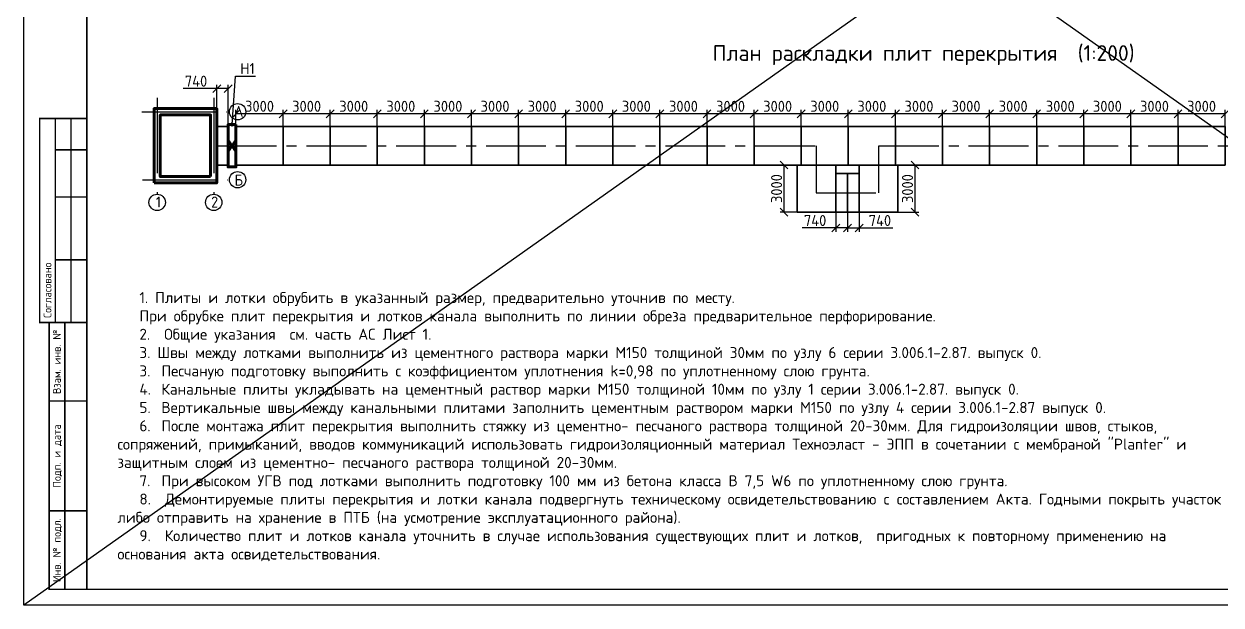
# Model space of a CAD drawing. Header units: millimetres. Extents: x 1601 to 14530, y 1157 to 12625.
# Drawn here: x 11413.6 to 11794.9, y 2831 to 3016.1 of the extents above; entities that cross this region are included whole.
import ezdxf
from ezdxf import colors
from ezdxf.entities.mleader import LeaderData, LeaderLine
from ezdxf.enums import TextEntityAlignment as Align
from ezdxf.math import Vec2, Vec3

# ---------------------------------------------------------------- set-up
doc = ezdxf.new("R2010")
doc.units = ezdxf.units.MM
doc.linetypes.add('ACAD_ISO04W100', pattern=[30, 24, -3, 0, -3])
doc.linetypes.add('осевая2', pattern=[28.575, 19.05, -3.175, 3.175, -3.175])
for name, color, linetype, lineweight in [('Осевая', 2, 'осевая2', 30), ('Основной', 1, 'Continuous', 60), ('Размер 3.5', 250, 'Continuous', 35), ('Размеры на геодезии', 5, 'Continuous', 25), ('таблица', 250, 'Continuous', 35)]:
    doc.layers.add(name, color=color, linetype=linetype, lineweight=lineweight)
doc.styles.add('-ISOCPEUR-', font='isocpeur.TTF')
doc.styles.add('GOST', font='GOST Common.ttf')
doc.styles.get("Standard").update_dxf_attribs({"font": 'GOST Common.ttf'})
doc.dimstyles.new('М 1 к 200', dxfattribs={"dimtxt": 3.5, "dimasz": 2.5, "dimexe": 1.25, "dimexo": 0, "dimtad": 1, "dimlfac": 0.2, "dimrnd": 0.1, "dimzin": 1, "dimtxsty": 'GOST', "dimblk": 'OBLIQUE', "dimcen": 2.5, "dimclrd": 256, "dimclre": 256, "dimclrt": 256, "dimadec": 0, "dimazin": 2, "dimtfac": 1, "dimtmove": 0, "dimatfit": 3, "dimldrblk": 'NONE', "dimfxl": 1.25, "dimlwd": -1, "dimlwe": -1, "dimarcsym": 0})

# ---------------------------------------------------------------- blocks, each defined once
blk = doc.blocks.new('_DotSmall')
at = {"color": 0, "linetype": 'ByBlock', "const_width": 0.5}
blk.add_lwpolyline([(-0.0625, 0, 1), (0.0625, 0, 1)], format="xyb", close=True, dxfattribs=at)
blk = doc.blocks.new('_Oblique')
at = {"color": 0, "linetype": 'ByBlock', "lineweight": -2}
blk.add_line((-0.5, -0.5), (0.5, 0.5), dxfattribs=at)
blk = doc.blocks.new('*D271')
at = {"transparency": 16777216}
for p, q in [((11481.17, 2983.48), (11481.17, 2988.77)), ((11496.17, 2987.52), (11481.17, 2987.52)), ((11496.17, 2983.48), (11496.17, 2988.77))]:
    blk.add_line(p, q, dxfattribs=at)
at = {"layer": 'Defpoints', "color": 0, "transparency": 16777216}
for p in [(11481.17, 2987.52), (11481.17, 2983.48), (11496.17, 2983.48)]:
    blk.add_point(p, dxfattribs=at)
at = {"transparency": 16777216, "xscale": 2.5, "yscale": 2.5, "zscale": 2.5, "rotation": 180}
blk.add_blockref('_Oblique', (11481.17, 2987.52), dxfattribs=at)
at = {"transparency": 16777216, "xscale": 2.5, "yscale": 2.5, "zscale": 2.5}
blk.add_blockref('_Oblique', (11496.17, 2987.52), dxfattribs=at)
at = {"transparency": 16777216, "insert": (11488.67, 2989.9), "char_height": 3.5, "attachment_point": 5, "style": 'GOST'}
blk.add_mtext('3000', dxfattribs=at)
blk = doc.blocks.new('_None')
blk = doc.blocks.new('*D272')
at = {"transparency": 16777216}
for p, q in [((11496.17, 2983.48), (11496.17, 2988.77)), ((11511.17, 2987.52), (11496.17, 2987.52)), ((11511.17, 2983.48), (11511.17, 2988.77))]:
    blk.add_line(p, q, dxfattribs=at)
at = {"layer": 'Defpoints', "color": 0, "transparency": 16777216}
for p in [(11496.17, 2987.52), (11496.17, 2983.48), (11511.17, 2983.48)]:
    blk.add_point(p, dxfattribs=at)
at = {"transparency": 16777216, "xscale": 2.5, "yscale": 2.5, "zscale": 2.5, "rotation": 180}
blk.add_blockref('_Oblique', (11496.17, 2987.52), dxfattribs=at)
at = {"transparency": 16777216, "xscale": 2.5, "yscale": 2.5, "zscale": 2.5}
blk.add_blockref('_Oblique', (11511.17, 2987.52), dxfattribs=at)
at = {"transparency": 16777216, "insert": (11503.67, 2989.9), "char_height": 3.5, "attachment_point": 5, "style": 'GOST'}
blk.add_mtext('3000', dxfattribs=at)
blk = doc.blocks.new('*D273')
at = {"transparency": 16777216}
for p, q in [((11511.17, 2983.48), (11511.17, 2988.77)), ((11526.17, 2987.52), (11511.17, 2987.52)), ((11526.17, 2983.48), (11526.17, 2988.77))]:
    blk.add_line(p, q, dxfattribs=at)
at = {"layer": 'Defpoints', "color": 0, "transparency": 16777216}
for p in [(11511.17, 2987.52), (11511.17, 2983.48), (11526.17, 2983.48)]:
    blk.add_point(p, dxfattribs=at)
at = {"transparency": 16777216, "xscale": 2.5, "yscale": 2.5, "zscale": 2.5, "rotation": 180}
blk.add_blockref('_Oblique', (11511.17, 2987.52), dxfattribs=at)
at = {"transparency": 16777216, "xscale": 2.5, "yscale": 2.5, "zscale": 2.5}
blk.add_blockref('_Oblique', (11526.17, 2987.52), dxfattribs=at)
at = {"transparency": 16777216, "insert": (11518.67, 2989.9), "char_height": 3.5, "attachment_point": 5, "style": 'GOST'}
blk.add_mtext('3000', dxfattribs=at)
blk = doc.blocks.new('*D274')
at = {"transparency": 16777216}
for p, q in [((11526.17, 2983.48), (11526.17, 2988.77)), ((11541.17, 2987.52), (11526.17, 2987.52)), ((11541.17, 2983.48), (11541.17, 2988.77))]:
    blk.add_line(p, q, dxfattribs=at)
at = {"layer": 'Defpoints', "color": 0, "transparency": 16777216}
for p in [(11526.17, 2987.52), (11526.17, 2983.48), (11541.17, 2983.48)]:
    blk.add_point(p, dxfattribs=at)
at = {"transparency": 16777216, "xscale": 2.5, "yscale": 2.5, "zscale": 2.5, "rotation": 180}
blk.add_blockref('_Oblique', (11526.17, 2987.52), dxfattribs=at)
at = {"transparency": 16777216, "xscale": 2.5, "yscale": 2.5, "zscale": 2.5}
blk.add_blockref('_Oblique', (11541.17, 2987.52), dxfattribs=at)
at = {"transparency": 16777216, "insert": (11533.67, 2989.9), "char_height": 3.5, "attachment_point": 5, "style": 'GOST'}
blk.add_mtext('3000', dxfattribs=at)
blk = doc.blocks.new('*D275')
at = {"transparency": 16777216}
for p, q in [((11541.17, 2983.48), (11541.17, 2988.77)), ((11556.17, 2987.52), (11541.17, 2987.52)), ((11556.17, 2983.48), (11556.17, 2988.77))]:
    blk.add_line(p, q, dxfattribs=at)
at = {"layer": 'Defpoints', "color": 0, "transparency": 16777216}
for p in [(11541.17, 2987.52), (11541.17, 2983.48), (11556.17, 2983.48)]:
    blk.add_point(p, dxfattribs=at)
at = {"transparency": 16777216, "xscale": 2.5, "yscale": 2.5, "zscale": 2.5, "rotation": 180}
blk.add_blockref('_Oblique', (11541.17, 2987.52), dxfattribs=at)
at = {"transparency": 16777216, "xscale": 2.5, "yscale": 2.5, "zscale": 2.5}
blk.add_blockref('_Oblique', (11556.17, 2987.52), dxfattribs=at)
at = {"transparency": 16777216, "insert": (11548.67, 2989.9), "char_height": 3.5, "attachment_point": 5, "style": 'GOST'}
blk.add_mtext('3000', dxfattribs=at)
blk = doc.blocks.new('*D276')
at = {"transparency": 16777216}
for p, q in [((11556.17, 2983.48), (11556.17, 2988.77)), ((11571.17, 2987.52), (11556.17, 2987.52)), ((11571.17, 2983.48), (11571.17, 2988.77))]:
    blk.add_line(p, q, dxfattribs=at)
at = {"layer": 'Defpoints', "color": 0, "transparency": 16777216}
for p in [(11556.17, 2987.52), (11556.17, 2983.48), (11571.17, 2983.48)]:
    blk.add_point(p, dxfattribs=at)
at = {"transparency": 16777216, "xscale": 2.5, "yscale": 2.5, "zscale": 2.5, "rotation": 180}
blk.add_blockref('_Oblique', (11556.17, 2987.52), dxfattribs=at)
at = {"transparency": 16777216, "xscale": 2.5, "yscale": 2.5, "zscale": 2.5}
blk.add_blockref('_Oblique', (11571.17, 2987.52), dxfattribs=at)
at = {"transparency": 16777216, "insert": (11563.67, 2989.9), "char_height": 3.5, "attachment_point": 5, "style": 'GOST'}
blk.add_mtext('3000', dxfattribs=at)
blk = doc.blocks.new('*D277')
at = {"transparency": 16777216}
for p, q in [((11571.17, 2983.48), (11571.17, 2988.77)), ((11586.17, 2987.52), (11571.17, 2987.52)), ((11586.17, 2983.48), (11586.17, 2988.77))]:
    blk.add_line(p, q, dxfattribs=at)
at = {"layer": 'Defpoints', "color": 0, "transparency": 16777216}
for p in [(11571.17, 2987.52), (11571.17, 2983.48), (11586.17, 2983.48)]:
    blk.add_point(p, dxfattribs=at)
at = {"transparency": 16777216, "xscale": 2.5, "yscale": 2.5, "zscale": 2.5, "rotation": 180}
blk.add_blockref('_Oblique', (11571.17, 2987.52), dxfattribs=at)
at = {"transparency": 16777216, "xscale": 2.5, "yscale": 2.5, "zscale": 2.5}
blk.add_blockref('_Oblique', (11586.17, 2987.52), dxfattribs=at)
at = {"transparency": 16777216, "insert": (11578.67, 2989.9), "char_height": 3.5, "attachment_point": 5, "style": 'GOST'}
blk.add_mtext('3000', dxfattribs=at)
blk = doc.blocks.new('*D278')
at = {"transparency": 16777216}
for p, q in [((11586.17, 2983.48), (11586.17, 2988.77)), ((11601.17, 2987.52), (11586.17, 2987.52)), ((11601.17, 2983.48), (11601.17, 2988.77))]:
    blk.add_line(p, q, dxfattribs=at)
at = {"layer": 'Defpoints', "color": 0, "transparency": 16777216}
for p in [(11586.17, 2987.52), (11586.17, 2983.48), (11601.17, 2983.48)]:
    blk.add_point(p, dxfattribs=at)
at = {"transparency": 16777216, "xscale": 2.5, "yscale": 2.5, "zscale": 2.5, "rotation": 180}
blk.add_blockref('_Oblique', (11586.17, 2987.52), dxfattribs=at)
at = {"transparency": 16777216, "xscale": 2.5, "yscale": 2.5, "zscale": 2.5}
blk.add_blockref('_Oblique', (11601.17, 2987.52), dxfattribs=at)
at = {"transparency": 16777216, "insert": (11593.67, 2989.9), "char_height": 3.5, "attachment_point": 5, "style": 'GOST'}
blk.add_mtext('3000', dxfattribs=at)
blk = doc.blocks.new('*D279')
at = {"transparency": 16777216}
for p, q in [((11601.17, 2983.48), (11601.17, 2988.77)), ((11616.17, 2987.52), (11601.17, 2987.52)), ((11616.17, 2983.48), (11616.17, 2988.77))]:
    blk.add_line(p, q, dxfattribs=at)
at = {"layer": 'Defpoints', "color": 0, "transparency": 16777216}
for p in [(11601.17, 2987.52), (11601.17, 2983.48), (11616.17, 2983.48)]:
    blk.add_point(p, dxfattribs=at)
at = {"transparency": 16777216, "xscale": 2.5, "yscale": 2.5, "zscale": 2.5, "rotation": 180}
blk.add_blockref('_Oblique', (11601.17, 2987.52), dxfattribs=at)
at = {"transparency": 16777216, "xscale": 2.5, "yscale": 2.5, "zscale": 2.5}
blk.add_blockref('_Oblique', (11616.17, 2987.52), dxfattribs=at)
at = {"transparency": 16777216, "insert": (11608.67, 2989.9), "char_height": 3.5, "attachment_point": 5, "style": 'GOST'}
blk.add_mtext('3000', dxfattribs=at)
blk = doc.blocks.new('*D280')
at = {"transparency": 16777216}
for p, q in [((11616.17, 2983.48), (11616.17, 2988.77)), ((11631.17, 2987.52), (11616.17, 2987.52)), ((11631.17, 2983.48), (11631.17, 2988.77))]:
    blk.add_line(p, q, dxfattribs=at)
at = {"layer": 'Defpoints', "color": 0, "transparency": 16777216}
for p in [(11616.17, 2987.52), (11616.17, 2983.48), (11631.17, 2983.48)]:
    blk.add_point(p, dxfattribs=at)
at = {"transparency": 16777216, "xscale": 2.5, "yscale": 2.5, "zscale": 2.5, "rotation": 180}
blk.add_blockref('_Oblique', (11616.17, 2987.52), dxfattribs=at)
at = {"transparency": 16777216, "xscale": 2.5, "yscale": 2.5, "zscale": 2.5}
blk.add_blockref('_Oblique', (11631.17, 2987.52), dxfattribs=at)
at = {"transparency": 16777216, "insert": (11623.67, 2989.9), "char_height": 3.5, "attachment_point": 5, "style": 'GOST'}
blk.add_mtext('3000', dxfattribs=at)
blk = doc.blocks.new('*D281')
at = {"transparency": 16777216}
for p, q in [((11631.17, 2983.48), (11631.17, 2988.77)), ((11646.17, 2987.52), (11631.17, 2987.52)), ((11646.17, 2983.48), (11646.17, 2988.77))]:
    blk.add_line(p, q, dxfattribs=at)
at = {"layer": 'Defpoints', "color": 0, "transparency": 16777216}
for p in [(11631.17, 2987.52), (11631.17, 2983.48), (11646.17, 2983.48)]:
    blk.add_point(p, dxfattribs=at)
at = {"transparency": 16777216, "xscale": 2.5, "yscale": 2.5, "zscale": 2.5, "rotation": 180}
blk.add_blockref('_Oblique', (11631.17, 2987.52), dxfattribs=at)
at = {"transparency": 16777216, "xscale": 2.5, "yscale": 2.5, "zscale": 2.5}
blk.add_blockref('_Oblique', (11646.17, 2987.52), dxfattribs=at)
at = {"transparency": 16777216, "insert": (11638.67, 2989.9), "char_height": 3.5, "attachment_point": 5, "style": 'GOST'}
blk.add_mtext('3000', dxfattribs=at)
blk = doc.blocks.new('*D282')
at = {"transparency": 16777216}
for p, q in [((11646.17, 2983.48), (11646.17, 2988.77)), ((11661.17, 2987.52), (11646.17, 2987.52)), ((11661.17, 2983.48), (11661.17, 2988.77))]:
    blk.add_line(p, q, dxfattribs=at)
at = {"layer": 'Defpoints', "color": 0, "transparency": 16777216}
for p in [(11646.17, 2987.52), (11646.17, 2983.48), (11661.17, 2983.48)]:
    blk.add_point(p, dxfattribs=at)
at = {"transparency": 16777216, "xscale": 2.5, "yscale": 2.5, "zscale": 2.5, "rotation": 180}
blk.add_blockref('_Oblique', (11646.17, 2987.52), dxfattribs=at)
at = {"transparency": 16777216, "xscale": 2.5, "yscale": 2.5, "zscale": 2.5}
blk.add_blockref('_Oblique', (11661.17, 2987.52), dxfattribs=at)
at = {"transparency": 16777216, "insert": (11653.67, 2989.9), "char_height": 3.5, "attachment_point": 5, "style": 'GOST'}
blk.add_mtext('3000', dxfattribs=at)
blk = doc.blocks.new('*D283')
at = {"transparency": 16777216}
for p, q in [((11661.17, 2983.48), (11661.17, 2988.77)), ((11676.17, 2987.52), (11661.17, 2987.52)), ((11676.17, 2983.48), (11676.17, 2988.77))]:
    blk.add_line(p, q, dxfattribs=at)
at = {"layer": 'Defpoints', "color": 0, "transparency": 16777216}
for p in [(11661.17, 2987.52), (11661.17, 2983.48), (11676.17, 2983.48)]:
    blk.add_point(p, dxfattribs=at)
at = {"transparency": 16777216, "xscale": 2.5, "yscale": 2.5, "zscale": 2.5, "rotation": 180}
blk.add_blockref('_Oblique', (11661.17, 2987.52), dxfattribs=at)
at = {"transparency": 16777216, "xscale": 2.5, "yscale": 2.5, "zscale": 2.5}
blk.add_blockref('_Oblique', (11676.17, 2987.52), dxfattribs=at)
at = {"transparency": 16777216, "insert": (11668.67, 2989.9), "char_height": 3.5, "attachment_point": 5, "style": 'GOST'}
blk.add_mtext('3000', dxfattribs=at)
blk = doc.blocks.new('*D284')
at = {"transparency": 16777216}
for p, q in [((11676.17, 2983.48), (11676.17, 2988.77)), ((11691.17, 2987.52), (11676.17, 2987.52)), ((11691.17, 2983.48), (11691.17, 2988.77))]:
    blk.add_line(p, q, dxfattribs=at)
at = {"layer": 'Defpoints', "color": 0, "transparency": 16777216}
for p in [(11676.17, 2987.52), (11676.17, 2983.48), (11691.17, 2983.48)]:
    blk.add_point(p, dxfattribs=at)
at = {"transparency": 16777216, "xscale": 2.5, "yscale": 2.5, "zscale": 2.5, "rotation": 180}
blk.add_blockref('_Oblique', (11676.17, 2987.52), dxfattribs=at)
at = {"transparency": 16777216, "xscale": 2.5, "yscale": 2.5, "zscale": 2.5}
blk.add_blockref('_Oblique', (11691.17, 2987.52), dxfattribs=at)
at = {"transparency": 16777216, "insert": (11683.67, 2989.9), "char_height": 3.5, "attachment_point": 5, "style": 'GOST'}
blk.add_mtext('3000', dxfattribs=at)
blk = doc.blocks.new('*D285')
at = {"transparency": 16777216}
for p, q in [((11691.17, 2983.48), (11691.17, 2988.77)), ((11706.17, 2987.52), (11691.17, 2987.52)), ((11706.17, 2983.48), (11706.17, 2988.77))]:
    blk.add_line(p, q, dxfattribs=at)
at = {"layer": 'Defpoints', "color": 0, "transparency": 16777216}
for p in [(11691.17, 2987.52), (11691.17, 2983.48), (11706.17, 2983.48)]:
    blk.add_point(p, dxfattribs=at)
at = {"transparency": 16777216, "xscale": 2.5, "yscale": 2.5, "zscale": 2.5, "rotation": 180}
blk.add_blockref('_Oblique', (11691.17, 2987.52), dxfattribs=at)
at = {"transparency": 16777216, "xscale": 2.5, "yscale": 2.5, "zscale": 2.5}
blk.add_blockref('_Oblique', (11706.17, 2987.52), dxfattribs=at)
at = {"transparency": 16777216, "insert": (11698.67, 2989.9), "char_height": 3.5, "attachment_point": 5, "style": 'GOST'}
blk.add_mtext('3000', dxfattribs=at)
blk = doc.blocks.new('*D286')
at = {"transparency": 16777216}
for p, q in [((11706.17, 2983.48), (11706.17, 2988.77)), ((11721.17, 2987.52), (11706.17, 2987.52)), ((11721.17, 2983.48), (11721.17, 2988.77))]:
    blk.add_line(p, q, dxfattribs=at)
at = {"layer": 'Defpoints', "color": 0, "transparency": 16777216}
for p in [(11706.17, 2987.52), (11706.17, 2983.48), (11721.17, 2983.48)]:
    blk.add_point(p, dxfattribs=at)
at = {"transparency": 16777216, "xscale": 2.5, "yscale": 2.5, "zscale": 2.5, "rotation": 180}
blk.add_blockref('_Oblique', (11706.17, 2987.52), dxfattribs=at)
at = {"transparency": 16777216, "xscale": 2.5, "yscale": 2.5, "zscale": 2.5}
blk.add_blockref('_Oblique', (11721.17, 2987.52), dxfattribs=at)
at = {"transparency": 16777216, "insert": (11713.67, 2989.9), "char_height": 3.5, "attachment_point": 5, "style": 'GOST'}
blk.add_mtext('3000', dxfattribs=at)
blk = doc.blocks.new('*D287')
at = {"transparency": 16777216}
for p, q in [((11721.17, 2983.48), (11721.17, 2988.77)), ((11736.17, 2987.52), (11721.17, 2987.52)), ((11736.17, 2983.48), (11736.17, 2988.77))]:
    blk.add_line(p, q, dxfattribs=at)
at = {"layer": 'Defpoints', "color": 0, "transparency": 16777216}
for p in [(11721.17, 2987.52), (11721.17, 2983.48), (11736.17, 2983.48)]:
    blk.add_point(p, dxfattribs=at)
at = {"transparency": 16777216, "xscale": 2.5, "yscale": 2.5, "zscale": 2.5, "rotation": 180}
blk.add_blockref('_Oblique', (11721.17, 2987.52), dxfattribs=at)
at = {"transparency": 16777216, "xscale": 2.5, "yscale": 2.5, "zscale": 2.5}
blk.add_blockref('_Oblique', (11736.17, 2987.52), dxfattribs=at)
at = {"transparency": 16777216, "insert": (11728.67, 2989.9), "char_height": 3.5, "attachment_point": 5, "style": 'GOST'}
blk.add_mtext('3000', dxfattribs=at)
blk = doc.blocks.new('*D288')
at = {"transparency": 16777216}
for p, q in [((11736.17, 2983.48), (11736.17, 2988.77)), ((11751.17, 2987.52), (11736.17, 2987.52)), ((11751.17, 2983.48), (11751.17, 2988.77))]:
    blk.add_line(p, q, dxfattribs=at)
at = {"layer": 'Defpoints', "color": 0, "transparency": 16777216}
for p in [(11736.17, 2987.52), (11736.17, 2983.48), (11751.17, 2983.48)]:
    blk.add_point(p, dxfattribs=at)
at = {"transparency": 16777216, "xscale": 2.5, "yscale": 2.5, "zscale": 2.5, "rotation": 180}
blk.add_blockref('_Oblique', (11736.17, 2987.52), dxfattribs=at)
at = {"transparency": 16777216, "xscale": 2.5, "yscale": 2.5, "zscale": 2.5}
blk.add_blockref('_Oblique', (11751.17, 2987.52), dxfattribs=at)
at = {"transparency": 16777216, "insert": (11743.67, 2989.9), "char_height": 3.5, "attachment_point": 5, "style": 'GOST'}
blk.add_mtext('3000', dxfattribs=at)
blk = doc.blocks.new('*D289')
at = {"transparency": 16777216}
for p, q in [((11751.17, 2983.48), (11751.17, 2988.77)), ((11766.17, 2987.52), (11751.17, 2987.52)), ((11766.17, 2983.48), (11766.17, 2988.77))]:
    blk.add_line(p, q, dxfattribs=at)
at = {"layer": 'Defpoints', "color": 0, "transparency": 16777216}
for p in [(11751.17, 2987.52), (11751.17, 2983.48), (11766.17, 2983.48)]:
    blk.add_point(p, dxfattribs=at)
at = {"transparency": 16777216, "xscale": 2.5, "yscale": 2.5, "zscale": 2.5, "rotation": 180}
blk.add_blockref('_Oblique', (11751.17, 2987.52), dxfattribs=at)
at = {"transparency": 16777216, "xscale": 2.5, "yscale": 2.5, "zscale": 2.5}
blk.add_blockref('_Oblique', (11766.17, 2987.52), dxfattribs=at)
at = {"transparency": 16777216, "insert": (11758.67, 2989.9), "char_height": 3.5, "attachment_point": 5, "style": 'GOST'}
blk.add_mtext('3000', dxfattribs=at)
blk = doc.blocks.new('*D290')
at = {"transparency": 16777216}
for p, q in [((11766.17, 2983.48), (11766.17, 2988.77)), ((11781.17, 2987.52), (11766.17, 2987.52)), ((11781.17, 2983.48), (11781.17, 2988.77))]:
    blk.add_line(p, q, dxfattribs=at)
at = {"layer": 'Defpoints', "color": 0, "transparency": 16777216}
for p in [(11766.17, 2987.52), (11766.17, 2983.48), (11781.17, 2983.48)]:
    blk.add_point(p, dxfattribs=at)
at = {"transparency": 16777216, "xscale": 2.5, "yscale": 2.5, "zscale": 2.5, "rotation": 180}
blk.add_blockref('_Oblique', (11766.17, 2987.52), dxfattribs=at)
at = {"transparency": 16777216, "xscale": 2.5, "yscale": 2.5, "zscale": 2.5}
blk.add_blockref('_Oblique', (11781.17, 2987.52), dxfattribs=at)
at = {"transparency": 16777216, "insert": (11773.67, 2989.9), "char_height": 3.5, "attachment_point": 5, "style": 'GOST'}
blk.add_mtext('3000', dxfattribs=at)
blk = doc.blocks.new('*D291')
at = {"transparency": 16777216}
for p, q in [((11781.17, 2983.48), (11781.17, 2988.77)), ((11796.17, 2987.52), (11781.17, 2987.52)), ((11796.17, 2983.48), (11796.17, 2988.77))]:
    blk.add_line(p, q, dxfattribs=at)
at = {"layer": 'Defpoints', "color": 0, "transparency": 16777216}
for p in [(11781.17, 2987.52), (11781.17, 2983.48), (11796.17, 2983.48)]:
    blk.add_point(p, dxfattribs=at)
at = {"transparency": 16777216, "xscale": 2.5, "yscale": 2.5, "zscale": 2.5, "rotation": 180}
blk.add_blockref('_Oblique', (11781.17, 2987.52), dxfattribs=at)
at = {"transparency": 16777216, "xscale": 2.5, "yscale": 2.5, "zscale": 2.5}
blk.add_blockref('_Oblique', (11796.17, 2987.52), dxfattribs=at)
at = {"transparency": 16777216, "insert": (11788.67, 2989.9), "char_height": 3.5, "attachment_point": 5, "style": 'GOST'}
blk.add_mtext('3000', dxfattribs=at)
blk = doc.blocks.new('*D304')
at = {"transparency": 16777216}
for p, q in [((11659.92, 2971.18), (11654.44, 2971.18)), ((11655.69, 2971.18), (11655.69, 2956.18)), ((11659.92, 2956.18), (11654.44, 2956.18))]:
    blk.add_line(p, q, dxfattribs=at)
at = {"layer": 'Defpoints', "color": 0, "transparency": 16777216}
for p in [(11659.92, 2971.18), (11655.69, 2956.18), (11659.92, 2956.18)]:
    blk.add_point(p, dxfattribs=at)
at = {"transparency": 16777216, "xscale": 2.5, "yscale": 2.5, "zscale": 2.5}
for p, rotation in [((11655.69, 2971.18), 90), ((11655.69, 2956.18), 270)]:
    blk.add_blockref('_Oblique', p, dxfattribs=dict(at, rotation=rotation))
at = {"transparency": 16777216, "insert": (11653.32, 2963.68), "char_height": 3.5, "attachment_point": 5, "rotation": 90, "style": 'GOST'}
blk.add_mtext('3000', dxfattribs=at)
blk = doc.blocks.new('*D305')
at = {"transparency": 16777216}
for p, q in [((11672.22, 2955.93), (11672.22, 2949.88)), ((11675.92, 2955.93), (11675.92, 2949.88)), ((11672.22, 2951.13), (11661.49, 2951.13)), ((11675.92, 2951.13), (11672.22, 2951.13))]:
    blk.add_line(p, q, dxfattribs=at)
at = {"layer": 'Defpoints', "color": 0, "transparency": 16777216}
for p in [(11672.22, 2955.93), (11675.92, 2955.93), (11675.92, 2951.13)]:
    blk.add_point(p, dxfattribs=at)
at = {"transparency": 16777216, "xscale": 2.5, "yscale": 2.5, "zscale": 2.5, "rotation": 180}
blk.add_blockref('_Oblique', (11672.22, 2951.13), dxfattribs=at)
at = {"transparency": 16777216, "xscale": 2.5, "yscale": 2.5, "zscale": 2.5}
blk.add_blockref('_Oblique', (11675.92, 2951.13), dxfattribs=at)
at = {"transparency": 16777216, "insert": (11665.6, 2953.5), "char_height": 3.5, "attachment_point": 5, "style": 'GOST'}
blk.add_mtext('740', dxfattribs=at)
blk = doc.blocks.new('*D306')
at = {"transparency": 16777216}
for p, q in [((11675.92, 2956.18), (11675.92, 2949.88)), ((11679.62, 2956.18), (11679.62, 2949.88)), ((11675.92, 2951.13), (11679.62, 2951.13)), ((11679.62, 2951.13), (11690.35, 2951.13))]:
    blk.add_line(p, q, dxfattribs=at)
at = {"layer": 'Defpoints', "color": 0, "transparency": 16777216}
for p in [(11675.92, 2956.18), (11679.62, 2956.18), (11675.92, 2951.13)]:
    blk.add_point(p, dxfattribs=at)
at = {"transparency": 16777216, "xscale": 2.5, "yscale": 2.5, "zscale": 2.5, "rotation": 180}
blk.add_blockref('_Oblique', (11675.92, 2951.13), dxfattribs=at)
at = {"transparency": 16777216, "xscale": 2.5, "yscale": 2.5, "zscale": 2.5}
blk.add_blockref('_Oblique', (11679.62, 2951.13), dxfattribs=at)
at = {"transparency": 16777216, "insert": (11686.24, 2953.5), "char_height": 3.5, "attachment_point": 5, "style": 'GOST'}
blk.add_mtext('740', dxfattribs=at)
blk = doc.blocks.new('*D307')
at = {"transparency": 16777216}
for p, q in [((11691.92, 2971.18), (11698.65, 2971.18)), ((11697.4, 2971.18), (11697.4, 2956.18)), ((11691.92, 2956.18), (11698.65, 2956.18))]:
    blk.add_line(p, q, dxfattribs=at)
at = {"layer": 'Defpoints', "color": 0, "transparency": 16777216}
for p in [(11691.92, 2971.18), (11691.92, 2956.18), (11697.4, 2956.18)]:
    blk.add_point(p, dxfattribs=at)
at = {"transparency": 16777216, "xscale": 2.5, "yscale": 2.5, "zscale": 2.5}
for p, rotation in [((11697.4, 2971.18), 90), ((11697.4, 2956.18), 270)]:
    blk.add_blockref('_Oblique', p, dxfattribs=dict(at, rotation=rotation))
at = {"transparency": 16777216, "insert": (11695.02, 2963.68), "char_height": 3.5, "attachment_point": 5, "rotation": 90, "style": 'GOST'}
blk.add_mtext('3000', dxfattribs=at)
blk = doc.blocks.new('*D311')
at = {"transparency": 16777216}
for p, q in [((11475.07, 2983.48), (11475.07, 2996.77)), ((11478.67, 2983.48), (11478.67, 2996.77)), ((11475.07, 2995.52), (11464.34, 2995.52)), ((11478.67, 2995.52), (11475.07, 2995.52))]:
    blk.add_line(p, q, dxfattribs=at)
at = {"layer": 'Defpoints', "color": 0, "transparency": 16777216}
for p in [(11475.07, 2995.52), (11475.07, 2983.48), (11478.67, 2983.48)]:
    blk.add_point(p, dxfattribs=at)
at = {"transparency": 16777216, "xscale": 2.5, "yscale": 2.5, "zscale": 2.5, "rotation": 180}
blk.add_blockref('_Oblique', (11475.07, 2995.52), dxfattribs=at)
at = {"transparency": 16777216, "xscale": 2.5, "yscale": 2.5, "zscale": 2.5}
blk.add_blockref('_Oblique', (11478.67, 2995.52), dxfattribs=at)
at = {"transparency": 16777216, "insert": (11468.45, 2997.9), "char_height": 3.5, "attachment_point": 5, "style": 'GOST'}
blk.add_mtext('740', dxfattribs=at)

msp = doc.modelspace()

# ---------------------------------------------------------------- linework, layer by layer
for p, q in [((12007.6464, 3250.9949), (11413.6464, 2830.9949)), ((11413.6464, 3250.9949), (12007.6464, 2830.9949))]:
    msp.add_line(p, q)
at = {"color": 7, "linetype": 'ACAD_ISO04W100'}
for p, q in [((11456.0708, 2992.6343), (11456.0708, 2961.8777)), ((11474.0708, 2992.6343), (11474.0708, 2961.8777)), ((11451.1858, 2988.151), (11479.0917, 2988.151)), ((11451.4368, 2966.4996), (11479.0917, 2966.4996))]:
    msp.add_line(p, q, dxfattribs=at)
msp.add_lwpolyline([(11413.6464, 3250.9949), (12007.6464, 3250.9949), (12007.6464, 2830.9949), (11413.6464, 2830.9949)], close=True)
at = {"const_width": 0.5}
msp.add_lwpolyline([(11433.6464, 3245.9949), (12002.6464, 3245.9949), (12002.6464, 2835.9949), (11433.6464, 2835.9949)], close=True, dxfattribs=at)
for points in [[(11433.6464, 2920.9949), (11418.6464, 2920.9949), (11418.6464, 2985.9949), (11433.6464, 2985.9949)], [(11423.6464, 2985.9949), (11423.6464, 2920.9949)], [(11428.6464, 2985.9949), (11428.6464, 2920.9949)], [(11423.6464, 2975.9949), (11433.6464, 2975.9949)], [(11423.6464, 2960.9949), (11433.6464, 2960.9949)], [(11423.6464, 2940.9949), (11433.6464, 2940.9949)], [(11433.6464, 2835.9949), (11421.6464, 2835.9949), (11421.6464, 2920.9949), (11433.6464, 2920.9949)], [(11426.6464, 2920.9949), (11426.6464, 2835.9949)], [(11421.6464, 2895.9949), (11433.6464, 2895.9949)], [(11421.6464, 2860.9949), (11433.6464, 2860.9949)]]:
    msp.add_lwpolyline(points, dxfattribs=at)
at = {"color": 7}
for centre in [(11481.6976, 2988.151), (11481.6976, 2966.4996), (11456.0708, 2959.2718), (11474.0708, 2959.2718)]:
    msp.add_circle(centre, 2.6058, dxfattribs=at)
at = {"layer": 'Осевая'}
msp.add_lwpolyline([(11475.0708, 2977.3253), (11665.9208, 2977.3253), (11665.9208, 2962.3253), (11685.9208, 2962.3253), (11685.9208, 2977.3253), (11896.9208, 2977.3253), (11896.9208, 2967.3253), (11933.0708, 2967.3253)], dxfattribs=at)
at = {"layer": 'Основной'}
for p, q in [((11478.6708, 2979.1273), (11481.1708, 2975.5234)), ((11481.1708, 2979.1273), (11478.6708, 2975.5234))]:
    msp.add_line(p, q, dxfattribs=at)
for points in [[(11455.0708, 2965.4996), (11455.0708, 2989.151), (11475.0708, 2989.151), (11475.0708, 2965.4996)], [(11473.0708, 2967.4996), (11473.0708, 2987.151), (11457.0708, 2987.151), (11457.0708, 2967.4996)], [(11481.1708, 2984.0753), (11478.6708, 2984.0753), (11478.6708, 2970.5753), (11481.1708, 2970.5753)]]:
    msp.add_lwpolyline(points, close=True, dxfattribs=at)
at = {"layer": 'таблица'}
for points in [[(11475.0708, 2983.4753), (11478.6708, 2983.4753), (11478.6708, 2971.1753), (11475.0708, 2971.1753)], [(11481.1708, 2983.4753), (11496.1708, 2983.4753), (11496.1708, 2971.1753), (11481.1708, 2971.1753)], [(11496.1708, 2983.4753), (11511.1708, 2983.4753), (11511.1708, 2971.1753), (11496.1708, 2971.1753)], [(11511.1708, 2983.4753), (11526.1708, 2983.4753), (11526.1708, 2971.1753), (11511.1708, 2971.1753)], [(11526.1708, 2983.4753), (11541.1708, 2983.4753), (11541.1708, 2971.1753), (11526.1708, 2971.1753)], [(11541.1708, 2983.4753), (11556.1708, 2983.4753), (11556.1708, 2971.1753), (11541.1708, 2971.1753)], [(11556.1708, 2983.4753), (11571.1708, 2983.4753), (11571.1708, 2971.1753), (11556.1708, 2971.1753)], [(11571.1708, 2983.4753), (11586.1708, 2983.4753), (11586.1708, 2971.1753), (11571.1708, 2971.1753)], [(11586.1708, 2983.4753), (11601.1708, 2983.4753), (11601.1708, 2971.1753), (11586.1708, 2971.1753)], [(11601.1708, 2983.4753), (11616.1708, 2983.4753), (11616.1708, 2971.1753), (11601.1708, 2971.1753)], [(11616.1708, 2983.4753), (11631.1708, 2983.4753), (11631.1708, 2971.1753), (11616.1708, 2971.1753)], [(11631.1708, 2983.4753), (11646.1708, 2983.4753), (11646.1708, 2971.1753), (11631.1708, 2971.1753)], [(11646.1708, 2983.4753), (11661.1708, 2983.4753), (11661.1708, 2971.1753), (11646.1708, 2971.1753)], [(11661.1708, 2983.4753), (11676.1708, 2983.4753), (11676.1708, 2971.1753), (11661.1708, 2971.1753)], [(11676.1708, 2983.4753), (11691.1708, 2983.4753), (11691.1708, 2971.1753), (11676.1708, 2971.1753)], [(11691.1708, 2983.4753), (11706.1708, 2983.4753), (11706.1708, 2971.1753), (11691.1708, 2971.1753)], [(11706.1708, 2983.4753), (11721.1708, 2983.4753), (11721.1708, 2971.1753), (11706.1708, 2971.1753)], [(11721.1708, 2983.4753), (11736.1708, 2983.4753), (11736.1708, 2971.1753), (11721.1708, 2971.1753)], [(11736.1708, 2983.4753), (11751.1708, 2983.4753), (11751.1708, 2971.1753), (11736.1708, 2971.1753)], [(11751.1708, 2983.4753), (11766.1708, 2983.4753), (11766.1708, 2971.1753), (11751.1708, 2971.1753)], [(11766.1708, 2983.4753), (11781.1708, 2983.4753), (11781.1708, 2971.1753), (11766.1708, 2971.1753)], [(11781.1708, 2983.4753), (11796.1708, 2983.4753), (11796.1708, 2971.1753), (11781.1708, 2971.1753)], [(11672.2208, 2971.1753), (11672.2208, 2956.1753), (11659.9208, 2956.1753), (11659.9208, 2971.1753)], [(11679.6208, 2971.1753), (11679.6208, 2956.1753), (11691.9208, 2956.1753), (11691.9208, 2971.1753)], [(11672.2208, 2968.4753), (11672.2208, 2956.1753), (11675.9208, 2956.1753), (11675.9208, 2968.4753)], [(11675.9208, 2968.4753), (11675.9208, 2956.1753), (11679.6208, 2956.1753), (11679.6208, 2968.4753)]]:
    msp.add_lwpolyline(points, close=True, dxfattribs=at)

# ---------------------------------------------------------------- texts
at = {"style": 'GOST'}
msp.add_text('Согласовано', height=2.5, rotation=90, dxfattribs=at).set_placement((11421.1464, 2922.4949), align=Align.MIDDLE_LEFT)
for s, p in [('Взам. инв. №', (11424.1464, 2908.4949)), ('Подп. и дата', (11424.1464, 2878.4949)), ('Инв. № подл.', (11424.1464, 2848.4949))]:
    msp.add_text(s, height=2.5, rotation=90, dxfattribs=at).set_placement(p, align=Align.MIDDLE_CENTER)
at = {"color": 7, "char_height": 3.5}
for s, insert, attachment_point in [('\\pi0.0565;{\\C0;А}', (11480.4574, 2990.0188), 1), ('\\pi0.2315;{\\C0;Б}', (11480.4574, 2964.6319), 7), ('{\\C0;1}', (11457.3109, 2961.1396), 3), ('\\pi0.4065;{\\C0;2}', (11472.8306, 2961.1396), 1)]:
    msp.add_mtext_dynamic_manual_height_columns(s, width=2.562996, gutter_width=2.5, heights=[0], dxfattribs=dict(at, insert=insert, attachment_point=attachment_point))
at = {"layer": 'Размер 3.5', "color": 18, "true_color": 0x000000, "style": '-ISOCPEUR-'}
msp.add_text('План раскладки плит перекрытия  (1:200)', height=5, dxfattribs=at).set_placement((11632.9583, 3004.3694))
at = {"layer": 'Размер 3.5', "color": 4, "lineweight": 30, "insert": (11443.418, 2930.6922), "char_height": 3.5, "attachment_point": 1, "style": '-ISOCPEUR-'}
msp.add_mtext_dynamic_manual_height_columns('\\pi7;{\\C0;1. Плиты и лотки обрубить в указанный размер, предварительно уточнив по месту.\\PПри обрубке плит перекрытия и лотков канала выполнить по линии обреза предварительное перфорирование.\\P2.  Общие указания  см. часть АС Лист 1.\\P3. Швы между лотками выполнить из цементного раствора марки М150 толщиной 30мм по узлу 6 серии 3.006.1-2.87. выпуск 0.\\P3.^IПесчаную подготовку выполнить с коэффициентом уплотнения k=0,98 по уплотненному слою грунта. \\P4.^IКанальные плиты укладывать на цементный раствор марки М150 толщиной 10мм по узлу 1 серии 3.006.1-2.87. выпуск 0.\\P5.^IВертикальные швы между канальными плитами заполнить цементным раствором марки М150 по узлу 4 серии 3.006.1-2.87 выпуск 0.\\P\\H0.99964x;\\C7;6.^IПосле монтажа плит перекрытия выполнить\\H1.0003x;\\C0; стяжку из цементно- песчаного раствора толщиной 20-30мм. \\H1.00006x;\\C7;Для гидроизоляции швов, стыков, сопряжений, примыканий, вводов коммуникаций использовать гидроизоляционный материал Техноэласт - ЭПП в сочетании с мембраной "Planter" \\H0.99994x;\\C0;и защитным слоем из цементно- песчаного раствора толщиной 20-30мм.\\P\\H1.00006x;7.^IПри высоком УГВ под лотками выполнить подготовку 100 мм из бетона класса В 7,5 W6 по уплотненному слою грунта.\\P8.  Демонтируемые плиты перекрытия и лотки канала подвергнуть техническому освидетельствованию c составлением Акта. Годными покрыть участок либо отправить на хранение в ПТБ (на усмотрение эксплуатационного района).\\P9.  Количество плит и лотков канала уточнить в случае использования существующих плит и лотков,  пригодных к повторному применению на основания акта освидетельствования.}', width=356.270342, gutter_width=12.5, heights=[0], dxfattribs=at)

# ---------------------------------------------------------------- dimensions: what is measured, and where the dimension line sits
for base, p1, p2, text, picture, middle in [((11475.0708, 2995.5235), (11478.6708, 2983.4753), (11475.0708, 2983.4753), '740', '*D311', (11468.4537, 2997.8985)), ((11481.1708, 2987.5235), (11496.1708, 2983.4753), (11481.1708, 2983.4753), '3000', '*D271', (11488.6708, 2989.8985)), ((11496.1708, 2987.5235), (11511.1708, 2983.4753), (11496.1708, 2983.4753), '3000', '*D272', (11503.6708, 2989.8985)), ((11511.1708, 2987.5235), (11526.1708, 2983.4753), (11511.1708, 2983.4753), '3000', '*D273', (11518.6708, 2989.8985)), ((11526.1708, 2987.5235), (11541.1708, 2983.4753), (11526.1708, 2983.4753), '3000', '*D274', (11533.6708, 2989.8985)), ((11541.1708, 2987.5235), (11556.1708, 2983.4753), (11541.1708, 2983.4753), '3000', '*D275', (11548.6708, 2989.8985)), ((11556.1708, 2987.5235), (11571.1708, 2983.4753), (11556.1708, 2983.4753), '3000', '*D276', (11563.6708, 2989.8985)), ((11571.1708, 2987.5235), (11586.1708, 2983.4753), (11571.1708, 2983.4753), '3000', '*D277', (11578.6708, 2989.8985)), ((11586.1708, 2987.5235), (11601.1708, 2983.4753), (11586.1708, 2983.4753), '3000', '*D278', (11593.6708, 2989.8985)), ((11601.1708, 2987.5235), (11616.1708, 2983.4753), (11601.1708, 2983.4753), '3000', '*D279', (11608.6708, 2989.8985)), ((11616.1708, 2987.5235), (11631.1708, 2983.4753), (11616.1708, 2983.4753), '3000', '*D280', (11623.6708, 2989.8985)), ((11631.1708, 2987.5235), (11646.1708, 2983.4753), (11631.1708, 2983.4753), '3000', '*D281', (11638.6708, 2989.8985)), ((11646.1708, 2987.5235), (11661.1708, 2983.4753), (11646.1708, 2983.4753), '3000', '*D282', (11653.6708, 2989.8985)), ((11661.1708, 2987.5235), (11676.1708, 2983.4753), (11661.1708, 2983.4753), '3000', '*D283', (11668.6708, 2989.8985)), ((11676.1708, 2987.5235), (11691.1708, 2983.4753), (11676.1708, 2983.4753), '3000', '*D284', (11683.6708, 2989.8985)), ((11691.1708, 2987.5235), (11706.1708, 2983.4753), (11691.1708, 2983.4753), '3000', '*D285', (11698.6708, 2989.8985)), ((11706.1708, 2987.5235), (11721.1708, 2983.4753), (11706.1708, 2983.4753), '3000', '*D286', (11713.6708, 2989.8985)), ((11721.1708, 2987.5235), (11736.1708, 2983.4753), (11721.1708, 2983.4753), '3000', '*D287', (11728.6708, 2989.8985)), ((11736.1708, 2987.5235), (11751.1708, 2983.4753), (11736.1708, 2983.4753), '3000', '*D288', (11743.6708, 2989.8985)), ((11751.1708, 2987.5235), (11766.1708, 2983.4753), (11751.1708, 2983.4753), '3000', '*D289', (11758.6708, 2989.8985)), ((11766.1708, 2987.5235), (11781.1708, 2983.4753), (11766.1708, 2983.4753), '3000', '*D290', (11773.6708, 2989.8985)), ((11781.1708, 2987.5235), (11796.1708, 2983.4753), (11781.1708, 2983.4753), '3000', '*D291', (11788.6708, 2989.8985))]:
    dim = msp.add_linear_dim(base=base, p1=p1, p2=p2, text=text, dimstyle='М 1 к 200')
    dim.commit()
    dim.dimension.update_dxf_attribs({"geometry": picture, "text_midpoint": middle})
for base, p1, p2, picture, middle in [((11655.694, 2956.1753), (11659.9208, 2971.1753), (11659.9208, 2956.1753), '*D304', (11653.319, 2963.6753)), ((11697.3975, 2956.1753), (11691.9208, 2971.1753), (11691.9208, 2956.1753), '*D307', (11695.0225, 2963.6753))]:
    dim = msp.add_linear_dim(base=base, p1=p1, p2=p2, angle=90, text='3000', dimstyle='М 1 к 200')
    dim.commit()
    dim.dimension.update_dxf_attribs({"geometry": picture, "text_midpoint": middle})
for p1, p2, picture, middle in [((11672.2208, 2955.9258), (11675.9208, 2955.9258), '*D305', (11665.6037, 2951.1253)), ((11679.6208, 2956.1753), (11675.9208, 2956.1753), '*D306', (11686.2378, 2951.1253))]:
    dim = msp.add_linear_dim(base=(11675.9208, 2951.1253), p1=p1, p2=p2, text='740', dimstyle='М 1 к 200')
    dim.commit()
    dim.dimension.update_dxf_attribs({"geometry": picture, "text_midpoint": middle, "dimtype": 160})

# ---------------------------------------------------------------- leaders
at = {"layer": 'Размеры на геодезии'}
ml = msp.add_multileader_mtext('Standard', dxfattribs=at)
ml.set_content('Н1', color=256)
ml.set_leader_properties()
ml.set_arrow_properties(name='DOTSMALL')
ml.build(insert=Vec2(0, 0))
ml.multileader.update_dxf_attribs({"text_left_attachment_type": 6, "text_right_attachment_type": 6, "dogleg_length": 0.5, "arrow_head_size": 2})
ctx = ml.context
ctx.base_point, ctx.char_height, ctx.arrow_head_size, ctx.landing_gap_size, ctx.plane_origin = Vec3(11481.5241, 2999.4513), 3.5, 2, 1, Vec3(11524.021, 2961.1608)
ctx.left_attachment, ctx.right_attachment = 6, 6
notes = []
notes.append((ctx, [(1, (1, 1, 0), (11481.0241, 2999.4513), (1, 0), 0.5, [(0, [(11479.9208, 2984.0753)], 0, [])])]))
ctx.mtext.insert, ctx.mtext.width, ctx.mtext.flow_direction = Vec3(11482.5241, 3003.6513), 4.842261, 5
for ctx, leaders in notes:
    for number, flags, end, landing, length, lines in leaders:
        leader = LeaderData()
        leader.index, (leader.has_last_leader_line, leader.has_dogleg_vector, leader.attachment_direction) = number, flags
        leader.last_leader_point, leader.dogleg_vector, leader.dogleg_length = Vec3(end), Vec3(landing), length
        for number, points, colour, breaks in lines:
            line = LeaderLine()
            line.index, line.vertices, line.color, line.breaks = number, Vec3.list(points), colors.encode_raw_color(colour), breaks
            leader.lines.append(line)
        ctx.leaders.append(leader)

doc.saveas('drawing.dxf')
